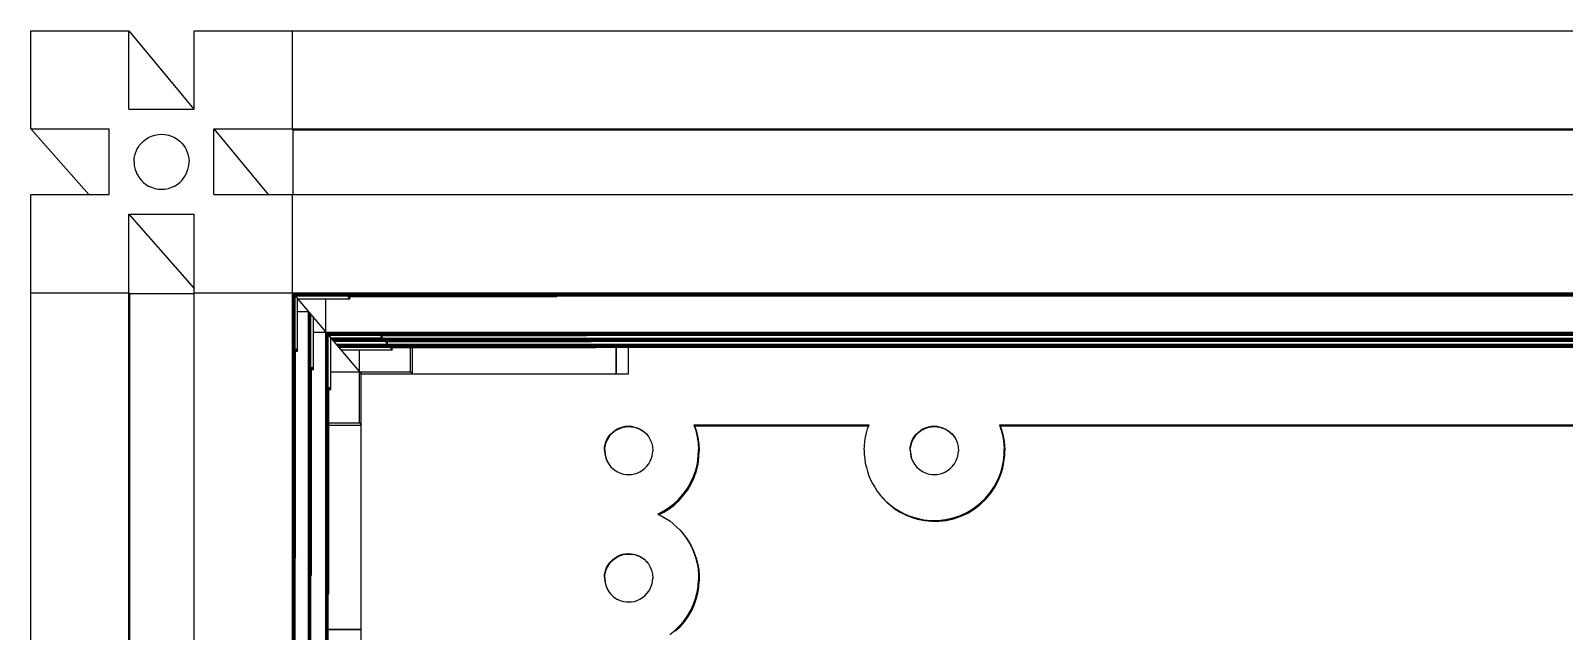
# Model space of a CAD drawing. Header units: millimetres. Extents: x -226 to 218, y -257 to 254.
# Drawn here: x -218.4 to -99.4, y 207.4 to 253.9 of the extents above; entities that cross this region are included whole.
import ezdxf

# ---------------------------------------------------------------- set-up
doc = ezdxf.new("R2010")
doc.units = ezdxf.units.MM
doc.layers.add('VISIBLE', color=7, linetype='Continuous')

msp = doc.modelspace()

# ---------------------------------------------------------------- linework, layer by layer
at = {"layer": 'VISIBLE'}
for p, q in [((-218.37, 246.31), (-218.37, 253.92)), ((-218.37, 253.92), (-210.76, 253.92)), ((-210.76, 247.83), (-210.76, 253.92)), ((-210.76, 253.92), (-205.7, 247.83)), ((-205.68, 247.83), (-205.68, 253.92)), ((-205.68, 253.92), (205.68, 253.92)), ((-198.06, 246.31), (-198.06, 253.92)), ((-210.76, 247.83), (-205.68, 247.83)), ((-218.37, 246.31), (-213.87, 241.23)), ((-218.37, 246.31), (-212.28, 246.31)), ((-212.28, 241.23), (-212.28, 246.31)), ((-209.92, 245.05), (-209.78, 245.21)), ((-209.78, 245.21), (-209.62, 245.37)), ((-209.62, 245.37), (-209.43, 245.52)), ((-209.43, 245.52), (-209.22, 245.65)), ((-209.22, 245.65), (-208.99, 245.75)), ((-208.99, 245.75), (-208.74, 245.83)), ((-208.74, 245.83), (-208.48, 245.88)), ((-208.74, 245.83), (-208.48, 245.88)), ((-208.48, 245.88), (-208.22, 245.9)), ((-208.48, 245.88), (-208.22, 245.9)), ((-208.22, 245.9), (-207.95, 245.88)), ((-207.95, 245.88), (-207.69, 245.83)), ((-207.69, 245.83), (-207.44, 245.75)), ((-207.44, 245.75), (-207.21, 245.65)), ((-207.21, 245.65), (-207, 245.52)), ((-207, 245.52), (-206.81, 245.37)), ((-206.81, 245.37), (-206.65, 245.21)), ((-206.65, 245.21), (-206.51, 245.05)), ((-204.15, 241.23), (-204.15, 246.31)), ((-204.15, 246.31), (-199.94, 241.23)), ((-204.15, 246.31), (204.15, 246.31)), ((-198.06, 246.31), (-198, 246.23)), ((-198, 241.23), (-198, 246.23)), ((-198, 246.23), (198, 246.23)), ((-210.35, 243.77), (-210.33, 244.05)), ((-210.33, 244.05), (-210.26, 244.36)), ((-210.26, 244.36), (-210.13, 244.7)), ((-210.13, 244.7), (-210.04, 244.87)), ((-210.04, 244.87), (-209.92, 245.05)), ((-206.51, 245.05), (-206.39, 244.87)), ((-206.39, 244.87), (-206.3, 244.7)), ((-206.3, 244.7), (-206.17, 244.36)), ((-206.17, 244.36), (-206.1, 244.05)), ((-206.1, 244.05), (-206.08, 243.77)), ((-210.35, 243.77), (-210.33, 243.48)), ((-210.33, 243.48), (-210.26, 243.17)), ((-210.26, 243.17), (-210.13, 242.83)), ((-210.13, 242.83), (-210.04, 242.66)), ((-206.39, 242.66), (-206.3, 242.83)), ((-206.3, 242.83), (-206.17, 243.17)), ((-206.17, 243.17), (-206.1, 243.48)), ((-206.1, 243.48), (-206.08, 243.77)), ((-210.04, 242.66), (-209.92, 242.49)), ((-209.92, 242.49), (-209.78, 242.32)), ((-209.78, 242.32), (-209.62, 242.16)), ((-209.62, 242.16), (-209.43, 242.01)), ((-209.43, 242.01), (-209.22, 241.88)), ((-209.22, 241.88), (-208.99, 241.78)), ((-209.22, 241.88), (-208.99, 241.78)), ((-208.99, 241.78), (-208.74, 241.7)), ((-208.99, 241.78), (-208.74, 241.7)), ((-208.74, 241.7), (-208.48, 241.65)), ((-208.74, 241.7), (-208.48, 241.65)), ((-208.48, 241.65), (-208.22, 241.63)), ((-208.22, 241.63), (-207.95, 241.65)), ((-208.22, 241.63), (-207.95, 241.65)), ((-207.95, 241.65), (-207.69, 241.7)), ((-207.95, 241.65), (-207.69, 241.7)), ((-207.69, 241.7), (-207.44, 241.78)), ((-207.44, 241.78), (-207.21, 241.88)), ((-207.21, 241.88), (-207, 242.01)), ((-207, 242.01), (-206.81, 242.16)), ((-206.81, 242.16), (-206.65, 242.32)), ((-206.65, 242.32), (-206.51, 242.49)), ((-206.51, 242.49), (-206.39, 242.66)), ((-218.37, -241.23), (-218.37, 241.23)), ((-218.37, 241.23), (-212.28, 241.23)), ((-204.15, 241.23), (204.15, 241.23)), ((-198.06, -241.23), (-198.06, 241.23)), ((-210.76, -239.7), (-210.76, 239.7)), ((-210.76, 239.7), (-205.68, 233.93)), ((-210.76, 239.7), (-205.68, 239.7)), ((-205.68, -239.7), (-205.68, 239.7)), ((-218.37, 233.61), (-210.76, 233.61)), ((-210.76, 233.61), (-210.69, 233.54)), ((-210.69, -233.54), (-210.69, 233.54)), ((-210.69, 233.54), (-205.68, 233.54)), ((-205.68, 233.61), (205.68, 233.61)), ((-198.06, 233.61), (-192.73, 227.32)), ((-197.98, -233.52), (-197.98, 233.52)), ((-197.98, 233.52), (197.98, 233.52)), ((-197.98, 233.46), (197.98, 233.46)), ((-197.93, -233.52), (-197.93, 233.52)), ((-197.86, -233.37), (-197.86, 233.37)), ((-197.86, 233.37), (197.86, 233.37)), ((-193.76, 233.32), (-193.6, 233.14)), ((-193.76, 233.32), (-177.53, 233.32)), ((-193.6, 233.14), (-193.6, 233.32)), ((-177.57, 233.37), (-177.53, 233.32)), ((-177.53, 233.32), (-177.53, 233.37)), ((-197.66, 229.08), (-197.66, 233.14)), ((-197.66, 233.14), (-193.6, 233.14)), ((-197.66, 232.14), (-196.82, 232.14)), ((-196.82, 142.39), (-196.82, 232.14)), ((-195.48, 142.39), (-195.48, 233.14)), ((-196.74, 142.39), (-196.74, 232.05)), ((-196.74, 232), (-196.69, 232)), ((-196.69, 142.39), (-196.69, 232)), ((-196.62, 142.39), (-196.62, 231.91)), ((-196.42, 227.65), (-196.42, 231.68)), ((-196.42, 230.56), (196.42, 230.56)), ((-195.41, 148.36), (-195.41, 230.48)), ((-195.41, 230.48), (195.41, 230.48)), ((-195.41, 230.42), (195.41, 230.42)), ((-195.36, 148.36), (-195.36, 230.48)), ((-195.28, 148.36), (-195.28, 230.33)), ((-195.28, 230.33), (195.28, 230.33)), ((-195.09, 226.1), (-195.09, 230.1)), ((-195.09, 230.1), (-191.09, 230.1)), ((-195.08, 230.09), (-195.08, 230.1)), ((-195.08, 230.09), (195.08, 230.09)), ((-195, 230.01), (195, 230.01)), ((-194.96, 229.95), (-194.96, 230.01)), ((-194.96, 229.95), (194.96, 229.95)), ((-194.88, 229.86), (194.88, 229.86)), ((-191.24, 230.29), (-191.09, 230.1)), ((-191.24, 230.29), (-175.22, 230.29)), ((-191.09, 230.1), (-191.09, 230.29)), ((-190.85, 229.82), (-190.69, 229.63)), ((-190.85, 229.82), (-174.86, 229.82)), ((-190.69, 229.63), (-190.69, 229.82)), ((-175.25, 230.33), (-175.22, 230.29)), ((-175.22, 230.29), (-175.22, 230.33)), ((-174.9, 229.86), (-174.86, 229.82)), ((-174.86, 229.82), (-174.86, 229.86)), ((-197.82, 213.04), (-197.82, 229.27)), ((-197.82, 229.27), (-197.66, 229.08)), ((-197.82, 229.08), (-197.66, 229.08)), ((-194.69, 229.63), (194.69, 229.63)), ((-194.62, 229.55), (194.62, 229.55)), ((-194.57, 229.49), (-194.57, 229.55)), ((-194.57, 229.49), (194.57, 229.49)), ((-194.49, 229.4), (194.49, 229.4)), ((-194.3, 229.17), (-190.31, 229.17)), ((-192.86, 223.52), (-192.86, 229.17)), ((-190.47, 229.36), (-190.31, 229.17)), ((-190.47, 229.36), (-174.51, 229.36)), ((-190.31, 229.17), (-190.31, 229.36)), ((-188.9, 227.48), (-188.9, 229.36)), ((-188.75, 227.32), (-188.75, 229.36)), ((-174.55, 229.4), (-174.51, 229.36)), ((-174.51, 229.36), (-174.51, 229.4)), ((-172.94, 227.32), (-172.94, 229.4)), ((-172.91, 227.32), (-172.91, 229.4)), ((-171.97, 227.32), (-171.97, 229.4)), ((-196.58, 211.7), (-196.58, 227.83)), ((-196.58, 227.83), (-196.42, 227.65)), ((-196.58, 227.65), (-196.42, 227.65)), ((-195.09, 227.48), (-188.9, 227.48)), ((-188.9, 227.48), (-188.77, 227.32)), ((-195.24, 210.26), (-195.24, 226.28)), ((-195.24, 226.28), (-195.09, 226.1)), ((-192.73, 148.36), (-192.73, 227.32)), ((-192.73, 227.32), (-171.97, 227.32)), ((-195.24, 226.1), (-195.09, 226.1)), ((-195.24, 223.52), (-192.86, 223.52)), ((-195.24, 223.34), (-192.73, 223.34)), ((-192.86, 223.52), (-192.73, 223.36)), ((-173.53, 222.43), (-173.4, 222.61)), ((-173.51, 222.39), (-173.37, 222.58)), ((-173.51, 222.39), (-173.37, 222.58)), ((-173.4, 222.61), (-173.23, 222.78)), ((-173.37, 222.58), (-173.21, 222.74)), ((-173.37, 222.58), (-173.21, 222.74)), ((-173.23, 222.78), (-173.05, 222.92)), ((-173.21, 222.74), (-173.03, 222.89)), ((-173.05, 222.92), (-172.85, 223.05)), ((-173.03, 222.89), (-172.83, 223.01)), ((-173.03, 222.89), (-172.83, 223.01)), ((-172.85, 223.05), (-172.64, 223.14)), ((-172.83, 223.01), (-172.61, 223.11)), ((-172.83, 223.01), (-172.61, 223.11)), ((-172.64, 223.14), (-172.42, 223.21)), ((-172.61, 223.11), (-172.4, 223.18)), ((-172.61, 223.11), (-172.4, 223.18)), ((-172.42, 223.21), (-172.2, 223.25)), ((-172.4, 223.18), (-172.18, 223.22)), ((-172.2, 223.25), (-171.98, 223.27)), ((-172.18, 223.22), (-171.96, 223.23)), ((-171.98, 223.27), (-171.77, 223.26)), ((-171.96, 223.23), (-171.75, 223.22)), ((-171.77, 223.26), (-171.58, 223.22)), ((-171.75, 223.22), (-171.55, 223.19)), ((-171.58, 223.22), (-171.39, 223.17)), ((-171.55, 223.19), (-171.36, 223.14)), ((-171.39, 223.17), (-171.06, 223.03)), ((-171.36, 223.14), (-171.04, 223)), ((-171.06, 223.03), (-170.8, 222.85)), ((-171.04, 223), (-170.77, 222.82)), ((-170.8, 222.85), (-170.59, 222.66)), ((-170.77, 222.82), (-170.57, 222.63)), ((-170.59, 222.66), (-170.43, 222.47)), ((-170.57, 222.63), (-170.43, 222.46)), ((-166.91, 223.36), (-166.75, 222.92)), ((-166.91, 223.36), (-166.86, 223.3)), ((-166.91, 223.36), (-153.31, 223.36)), ((-166.86, 223.3), (-166.7, 222.85)), ((-166.86, 223.3), (-153.34, 223.3)), ((-166.75, 222.92), (-166.64, 222.44)), ((-166.7, 222.85), (-166.59, 222.37)), ((-153.59, 222.42), (-153.51, 222.74)), ((-153.59, 222.42), (-153.51, 222.74)), ((-153.51, 222.74), (-153.42, 223.06)), ((-153.51, 222.74), (-153.42, 223.06)), ((-153.42, 223.06), (-153.31, 223.36)), ((-153.42, 223.06), (-153.31, 223.36)), ((-149.81, 222.43), (-149.68, 222.61)), ((-149.79, 222.39), (-149.65, 222.58)), ((-149.79, 222.39), (-149.65, 222.58)), ((-149.68, 222.61), (-149.51, 222.78)), ((-149.65, 222.58), (-149.49, 222.74)), ((-149.65, 222.58), (-149.49, 222.74)), ((-149.51, 222.78), (-149.33, 222.92)), ((-149.49, 222.74), (-149.31, 222.89)), ((-149.33, 222.92), (-149.13, 223.05)), ((-149.31, 222.89), (-149.11, 223.01)), ((-149.31, 222.89), (-149.11, 223.01)), ((-149.13, 223.05), (-148.92, 223.14)), ((-149.11, 223.01), (-148.9, 223.11)), ((-149.11, 223.01), (-148.9, 223.11)), ((-148.92, 223.14), (-148.7, 223.21)), ((-148.9, 223.11), (-148.68, 223.18)), ((-148.9, 223.11), (-148.68, 223.18)), ((-148.7, 223.21), (-148.48, 223.25)), ((-148.68, 223.18), (-148.46, 223.22)), ((-148.48, 223.25), (-148.26, 223.27)), ((-148.46, 223.22), (-148.24, 223.23)), ((-148.26, 223.27), (-148.05, 223.26)), ((-148.24, 223.23), (-148.03, 223.22)), ((-148.05, 223.26), (-147.86, 223.22)), ((-148.03, 223.22), (-147.83, 223.19)), ((-147.86, 223.22), (-147.67, 223.17)), ((-147.83, 223.19), (-147.65, 223.14)), ((-147.67, 223.17), (-147.34, 223.03)), ((-147.65, 223.14), (-147.32, 223)), ((-147.34, 223.03), (-147.08, 222.85)), ((-147.32, 223), (-147.06, 222.82)), ((-147.08, 222.85), (-146.87, 222.66)), ((-147.06, 222.82), (-146.85, 222.63)), ((-146.87, 222.66), (-146.71, 222.47)), ((-146.85, 222.63), (-146.7, 222.44)), ((-143.19, 223.36), (-143.07, 223.04)), ((-143.19, 223.36), (-143.14, 223.3)), ((-143.19, 223.36), (-64.36, 223.36)), ((-143.14, 223.3), (-143.03, 222.97)), ((-143.14, 223.3), (-64.39, 223.3)), ((-143.07, 223.04), (-142.97, 222.69)), ((-143.03, 222.97), (-142.93, 222.62)), ((-142.97, 222.69), (-142.89, 222.31)), ((-142.93, 222.62), (-142.85, 222.24)), ((-173.85, 221.44), (-173.83, 221.64)), ((-173.85, 221.44), (-173.82, 221.09)), ((-173.83, 221.64), (-173.79, 221.83)), ((-173.82, 221.41), (-173.81, 221.6)), ((-173.82, 221.41), (-173.8, 221.06)), ((-173.81, 221.6), (-173.77, 221.8)), ((-173.79, 221.83), (-173.73, 222.03)), ((-173.77, 221.8), (-173.71, 222)), ((-173.73, 222.03), (-173.65, 222.23)), ((-173.71, 222), (-173.62, 222.2)), ((-173.65, 222.23), (-173.53, 222.43)), ((-173.62, 222.2), (-173.51, 222.39)), ((-173.62, 222.2), (-173.51, 222.39)), ((-170.43, 222.47), (-170.31, 222.25)), ((-170.31, 222.25), (-170.19, 221.99)), ((-170.19, 221.99), (-170.12, 221.69)), ((-170.12, 221.69), (-170.09, 221.33)), ((-166.64, 222.44), (-166.56, 221.94)), ((-166.59, 222.37), (-166.51, 221.88)), ((-166.56, 221.94), (-166.54, 221.43)), ((-166.56, 220.91), (-166.54, 221.43)), ((-166.51, 221.88), (-166.49, 221.36)), ((-153.69, 221.42), (-153.67, 221.75)), ((-153.69, 221.42), (-153.68, 221.07)), ((-153.67, 221.75), (-153.64, 222.09)), ((-153.67, 221.75), (-153.64, 222.09)), ((-153.64, 222.09), (-153.59, 222.42)), ((-153.64, 222.09), (-153.59, 222.42)), ((-150.13, 221.44), (-150.11, 221.64)), ((-150.13, 221.44), (-150.1, 221.09)), ((-150.11, 221.64), (-150.07, 221.83)), ((-150.11, 221.41), (-150.09, 221.6)), ((-150.11, 221.41), (-150.08, 221.06)), ((-150.09, 221.6), (-150.05, 221.8)), ((-150.07, 221.83), (-150.01, 222.03)), ((-150.05, 221.8), (-149.99, 222)), ((-150.01, 222.03), (-149.93, 222.23)), ((-149.99, 222), (-149.9, 222.2)), ((-149.93, 222.23), (-149.81, 222.43)), ((-149.9, 222.2), (-149.79, 222.39)), ((-149.9, 222.2), (-149.79, 222.39)), ((-146.71, 222.47), (-146.58, 222.25)), ((-146.58, 222.25), (-146.47, 221.99)), ((-146.47, 221.99), (-146.4, 221.69)), ((-146.4, 221.69), (-146.37, 221.33)), ((-142.89, 222.31), (-142.84, 221.9)), ((-142.85, 222.24), (-142.8, 221.84)), ((-142.84, 221.9), (-142.82, 221.48)), ((-142.83, 221.03), (-142.82, 221.48)), ((-142.8, 221.84), (-142.77, 221.41)), ((-142.78, 220.96), (-142.77, 221.41)), ((-173.82, 221.09), (-173.75, 220.78)), ((-173.8, 221.06), (-173.72, 220.75)), ((-173.75, 220.78), (-173.64, 220.52)), ((-173.72, 220.75), (-173.61, 220.49)), ((-173.64, 220.52), (-173.51, 220.31)), ((-173.61, 220.49), (-173.48, 220.28)), ((-173.51, 220.31), (-173.35, 220.11)), ((-170.55, 220.17), (-170.41, 220.35)), ((-170.55, 220.17), (-170.41, 220.35)), ((-170.41, 220.35), (-170.29, 220.54)), ((-170.29, 220.54), (-170.21, 220.74)), ((-170.21, 220.74), (-170.15, 220.94)), ((-170.15, 220.94), (-170.11, 221.14)), ((-170.11, 221.14), (-170.09, 221.33)), ((-166.75, 219.86), (-166.63, 220.38)), ((-166.71, 219.79), (-166.58, 220.32)), ((-166.71, 219.79), (-166.58, 220.32)), ((-166.63, 220.38), (-166.56, 220.91)), ((-166.58, 220.32), (-166.51, 220.84)), ((-166.58, 220.32), (-166.51, 220.84)), ((-166.51, 220.84), (-166.49, 221.36)), ((-153.68, 221.07), (-153.65, 220.73)), ((-153.65, 220.73), (-153.6, 220.4)), ((-153.6, 220.4), (-153.52, 220.06)), ((-150.1, 221.09), (-150.03, 220.78)), ((-150.08, 221.06), (-150.01, 220.75)), ((-150.03, 220.78), (-149.92, 220.52)), ((-150.01, 220.75), (-149.89, 220.49)), ((-149.92, 220.52), (-149.79, 220.31)), ((-149.89, 220.49), (-149.78, 220.3)), ((-149.79, 220.31), (-149.63, 220.11)), ((-146.83, 220.17), (-146.69, 220.35)), ((-146.83, 220.17), (-146.69, 220.35)), ((-146.69, 220.35), (-146.57, 220.54)), ((-146.57, 220.54), (-146.49, 220.74)), ((-146.49, 220.74), (-146.43, 220.94)), ((-146.43, 220.94), (-146.39, 221.14)), ((-146.39, 221.14), (-146.37, 221.33)), ((-142.98, 220.07), (-142.88, 220.56)), ((-142.93, 220.01), (-142.84, 220.49)), ((-142.88, 220.56), (-142.83, 221.03)), ((-142.84, 220.49), (-142.78, 220.96)), ((-173.35, 220.11), (-173.14, 219.92)), ((-173.14, 219.92), (-172.88, 219.74)), ((-172.88, 219.74), (-172.55, 219.6)), ((-172.55, 219.6), (-172.37, 219.55)), ((-172.37, 219.55), (-172.17, 219.52)), ((-172.17, 219.52), (-171.96, 219.51)), ((-171.96, 219.51), (-171.74, 219.52)), ((-171.74, 219.52), (-171.52, 219.56)), ((-171.74, 219.52), (-171.52, 219.56)), ((-171.52, 219.56), (-171.3, 219.63)), ((-171.52, 219.56), (-171.3, 219.63)), ((-171.3, 219.63), (-171.09, 219.73)), ((-171.3, 219.63), (-171.09, 219.73)), ((-171.09, 219.73), (-170.89, 219.85)), ((-171.09, 219.73), (-170.89, 219.85)), ((-170.89, 219.85), (-170.71, 220)), ((-170.89, 219.85), (-170.71, 220)), ((-170.71, 220), (-170.55, 220.17)), ((-170.71, 220), (-170.55, 220.17)), ((-167.16, 218.86), (-166.93, 219.35)), ((-167.11, 218.79), (-166.88, 219.28)), ((-166.93, 219.35), (-166.75, 219.86)), ((-166.88, 219.28), (-166.71, 219.79)), ((-153.52, 220.06), (-153.43, 219.74)), ((-153.43, 219.74), (-153.32, 219.42)), ((-153.32, 219.42), (-153.19, 219.11)), ((-153.32, 219.42), (-153.19, 219.11)), ((-153.19, 219.11), (-153.04, 218.81)), ((-153.19, 219.11), (-153.04, 218.81)), ((-149.63, 220.11), (-149.42, 219.92)), ((-149.42, 219.92), (-149.16, 219.74)), ((-149.16, 219.74), (-148.83, 219.6)), ((-148.83, 219.6), (-148.65, 219.55)), ((-148.65, 219.55), (-148.45, 219.52)), ((-148.45, 219.52), (-148.24, 219.51)), ((-148.24, 219.51), (-148.02, 219.52)), ((-148.02, 219.52), (-147.8, 219.56)), ((-148.02, 219.52), (-147.8, 219.56)), ((-147.8, 219.56), (-147.58, 219.63)), ((-147.8, 219.56), (-147.58, 219.63)), ((-147.58, 219.63), (-147.37, 219.73)), ((-147.58, 219.63), (-147.37, 219.73)), ((-147.37, 219.73), (-147.17, 219.85)), ((-147.37, 219.73), (-147.17, 219.85)), ((-147.17, 219.85), (-146.99, 220)), ((-147.17, 219.85), (-146.99, 220)), ((-146.99, 220), (-146.83, 220.17)), ((-146.99, 220), (-146.83, 220.17)), ((-143.58, 218.6), (-143.32, 219.09)), ((-143.54, 218.54), (-143.28, 219.02)), ((-143.32, 219.09), (-143.12, 219.58)), ((-143.28, 219.02), (-143.08, 219.52)), ((-143.12, 219.58), (-142.98, 220.07)), ((-143.08, 219.52), (-142.93, 220.01)), ((-168.09, 217.58), (-167.75, 217.97)), ((-168.04, 217.51), (-167.7, 217.9)), ((-167.75, 217.97), (-167.43, 218.4)), ((-167.7, 217.9), (-167.38, 218.33)), ((-167.7, 217.9), (-167.38, 218.33)), ((-167.43, 218.4), (-167.16, 218.86)), ((-167.38, 218.33), (-167.11, 218.79)), ((-153.04, 218.81), (-152.87, 218.53)), ((-153.04, 218.81), (-152.87, 218.53)), ((-152.87, 218.53), (-152.7, 218.26)), ((-152.87, 218.53), (-152.7, 218.26)), ((-152.7, 218.26), (-152.65, 218.2)), ((-152.7, 218.26), (-152.49, 217.98)), ((-152.65, 218.2), (-152.44, 217.92)), ((-152.49, 217.98), (-152.25, 217.71)), ((-152.44, 217.92), (-152.2, 217.64)), ((-144.27, 217.69), (-143.9, 218.13)), ((-144.23, 217.62), (-143.85, 218.07)), ((-143.9, 218.13), (-143.58, 218.6)), ((-143.85, 218.07), (-143.54, 218.54)), ((-169.71, 216.45), (-169.28, 216.66)), ((-169.28, 216.66), (-168.87, 216.92)), ((-169.23, 216.6), (-168.82, 216.86)), ((-168.87, 216.92), (-168.47, 217.23)), ((-168.82, 216.86), (-168.42, 217.16)), ((-168.47, 217.23), (-168.09, 217.58)), ((-168.42, 217.16), (-168.04, 217.51)), ((-152.25, 217.71), (-151.98, 217.43)), ((-152.2, 217.64), (-151.93, 217.37)), ((-151.98, 217.43), (-151.67, 217.16)), ((-151.93, 217.37), (-151.63, 217.1)), ((-151.67, 217.16), (-151.33, 216.91)), ((-151.63, 217.1), (-151.28, 216.84)), ((-151.33, 216.91), (-150.95, 216.67)), ((-151.28, 216.84), (-150.9, 216.6)), ((-150.95, 216.67), (-150.53, 216.45)), ((-145.68, 216.6), (-145.17, 216.91)), ((-145.64, 216.53), (-145.12, 216.85)), ((-145.64, 216.53), (-145.12, 216.85)), ((-145.17, 216.91), (-144.69, 217.28)), ((-145.12, 216.85), (-144.65, 217.21)), ((-144.69, 217.28), (-144.27, 217.69)), ((-144.65, 217.21), (-144.23, 217.62)), ((-169.71, 216.45), (-169.39, 216.29)), ((-169.62, 216.4), (-169.23, 216.6)), ((-169.39, 216.29), (-169.08, 216.11)), ((-169.08, 216.11), (-168.78, 215.91)), ((-168.78, 215.91), (-168.5, 215.68)), ((-168.5, 215.68), (-168.23, 215.44)), ((-168.23, 215.44), (-167.97, 215.19)), ((-150.9, 216.6), (-150.48, 216.39)), ((-150.53, 216.45), (-150.07, 216.27)), ((-150.48, 216.39), (-150.03, 216.2)), ((-150.07, 216.27), (-149.58, 216.12)), ((-150.03, 216.2), (-149.54, 216.05)), ((-149.58, 216.12), (-149.06, 216.01)), ((-149.54, 216.05), (-149.01, 215.95)), ((-149.06, 216.01), (-148.51, 215.96)), ((-149.01, 215.95), (-148.47, 215.89)), ((-148.51, 215.96), (-147.94, 215.96)), ((-148.47, 215.89), (-147.9, 215.9)), ((-147.94, 215.96), (-147.37, 216.02)), ((-147.9, 215.9), (-147.32, 215.96)), ((-147.9, 215.9), (-147.32, 215.96)), ((-147.37, 216.02), (-146.79, 216.15)), ((-147.32, 215.96), (-146.75, 216.09)), ((-147.32, 215.96), (-146.75, 216.09)), ((-146.79, 216.15), (-146.22, 216.34)), ((-146.75, 216.09), (-146.18, 216.28)), ((-146.22, 216.34), (-145.68, 216.6)), ((-146.18, 216.28), (-145.64, 216.53)), ((-167.97, 215.19), (-167.74, 214.92)), ((-167.97, 215.19), (-167.74, 214.92)), ((-167.74, 214.92), (-167.52, 214.63)), ((-167.74, 214.92), (-167.73, 214.9)), ((-167.73, 214.9), (-167.7, 214.87)), ((-167.7, 214.87), (-167.69, 214.85)), ((-167.69, 214.85), (-167.48, 214.57)), ((-167.52, 214.63), (-167.34, 214.35)), ((-167.48, 214.57), (-167.29, 214.29)), ((-167.34, 214.35), (-167.17, 214.05)), ((-167.29, 214.29), (-167.12, 213.99)), ((-197.86, 213.08), (-197.82, 213.04)), ((-173.05, 213.04), (-172.85, 213.16)), ((-173.03, 213.01), (-172.83, 213.13)), ((-173.03, 213.01), (-172.83, 213.13)), ((-172.85, 213.16), (-172.64, 213.26)), ((-172.83, 213.13), (-172.61, 213.23)), ((-172.83, 213.13), (-172.61, 213.23)), ((-172.64, 213.26), (-172.42, 213.33)), ((-172.61, 213.23), (-172.4, 213.3)), ((-172.61, 213.23), (-172.4, 213.3)), ((-172.42, 213.33), (-172.2, 213.37)), ((-172.4, 213.3), (-172.18, 213.34)), ((-172.2, 213.37), (-171.98, 213.38)), ((-172.18, 213.34), (-171.96, 213.35)), ((-171.98, 213.38), (-171.77, 213.37)), ((-171.96, 213.35), (-171.75, 213.34)), ((-171.77, 213.37), (-171.58, 213.34)), ((-171.75, 213.34), (-171.55, 213.31)), ((-171.58, 213.34), (-171.39, 213.29)), ((-171.55, 213.31), (-171.36, 213.26)), ((-171.39, 213.29), (-171.06, 213.15)), ((-171.36, 213.26), (-171.04, 213.12)), ((-171.06, 213.15), (-170.8, 212.97)), ((-171.04, 213.12), (-170.77, 212.94)), ((-167.17, 214.05), (-167.01, 213.73)), ((-167.12, 213.99), (-166.96, 213.66)), ((-167.01, 213.73), (-166.87, 213.38)), ((-166.96, 213.66), (-166.82, 213.31)), ((-166.87, 213.38), (-166.75, 213)), ((-166.82, 213.31), (-166.7, 212.94)), ((-197.86, 213.04), (-197.82, 213.04)), ((-173.83, 211.75), (-173.79, 211.95)), ((-173.81, 211.72), (-173.77, 211.92)), ((-173.79, 211.95), (-173.73, 212.15)), ((-173.77, 211.92), (-173.71, 212.12)), ((-173.73, 212.15), (-173.65, 212.35)), ((-173.71, 212.12), (-173.62, 212.32)), ((-173.65, 212.35), (-173.53, 212.54)), ((-173.62, 212.32), (-173.51, 212.51)), ((-173.62, 212.32), (-173.51, 212.51)), ((-173.53, 212.54), (-173.4, 212.73)), ((-173.51, 212.51), (-173.37, 212.7)), ((-173.51, 212.51), (-173.37, 212.7)), ((-173.4, 212.73), (-173.23, 212.89)), ((-173.37, 212.7), (-173.21, 212.86)), ((-173.37, 212.7), (-173.21, 212.86)), ((-173.23, 212.89), (-173.05, 213.04)), ((-173.21, 212.86), (-173.03, 213.01)), ((-170.8, 212.97), (-170.59, 212.78)), ((-170.77, 212.94), (-170.57, 212.75)), ((-170.59, 212.78), (-170.43, 212.58)), ((-170.57, 212.75), (-170.43, 212.58)), ((-170.43, 212.58), (-170.31, 212.37)), ((-170.31, 212.37), (-170.19, 212.11)), ((-170.19, 212.11), (-170.12, 211.8)), ((-166.75, 213), (-166.65, 212.61)), ((-166.7, 212.94), (-166.6, 212.55)), ((-166.65, 212.61), (-166.58, 212.19)), ((-166.6, 212.55), (-166.53, 212.13)), ((-166.58, 212.19), (-166.54, 211.76)), ((-166.53, 212.13), (-166.49, 211.69)), ((-196.62, 211.74), (-196.58, 211.7)), ((-196.62, 211.7), (-196.58, 211.7)), ((-173.85, 211.56), (-173.83, 211.75)), ((-173.85, 211.56), (-173.82, 211.21)), ((-173.82, 211.53), (-173.81, 211.72)), ((-173.82, 211.53), (-173.8, 211.17)), ((-173.82, 211.21), (-173.75, 210.9)), ((-173.8, 211.17), (-173.72, 210.87)), ((-173.75, 210.9), (-173.64, 210.64)), ((-173.72, 210.87), (-173.61, 210.61)), ((-170.29, 210.66), (-170.21, 210.86)), ((-170.21, 210.86), (-170.15, 211.06)), ((-170.15, 211.06), (-170.11, 211.26)), ((-170.12, 211.8), (-170.09, 211.45)), ((-170.11, 211.26), (-170.09, 211.45)), ((-166.65, 210.38), (-166.57, 210.85)), ((-166.6, 210.32), (-166.53, 210.78)), ((-166.57, 210.85), (-166.54, 211.31)), ((-166.54, 211.76), (-166.54, 211.31)), ((-166.53, 210.78), (-166.49, 211.24)), ((-166.49, 211.69), (-166.49, 211.24)), ((-195.28, 210.3), (-195.24, 210.26)), ((-195.28, 210.26), (-195.24, 210.26)), ((-173.64, 210.64), (-173.51, 210.42)), ((-173.61, 210.61), (-173.48, 210.39)), ((-173.51, 210.42), (-173.35, 210.23)), ((-173.48, 210.39), (-173.35, 210.23)), ((-173.35, 210.23), (-173.14, 210.04)), ((-173.14, 210.04), (-172.88, 209.86)), ((-172.88, 209.86), (-172.55, 209.72)), ((-172.55, 209.72), (-172.37, 209.67)), ((-172.37, 209.67), (-172.17, 209.64)), ((-172.17, 209.64), (-171.96, 209.63)), ((-171.96, 209.63), (-171.74, 209.64)), ((-171.74, 209.64), (-171.52, 209.68)), ((-171.74, 209.64), (-171.52, 209.68)), ((-171.52, 209.68), (-171.3, 209.75)), ((-171.52, 209.68), (-171.3, 209.75)), ((-171.3, 209.75), (-171.09, 209.85)), ((-171.3, 209.75), (-171.09, 209.85)), ((-171.09, 209.85), (-170.89, 209.97)), ((-171.09, 209.85), (-170.89, 209.97)), ((-170.89, 209.97), (-170.71, 210.11)), ((-170.89, 209.97), (-170.71, 210.11)), ((-170.71, 210.11), (-170.55, 210.28)), ((-170.71, 210.11), (-170.55, 210.28)), ((-170.55, 210.28), (-170.41, 210.46)), ((-170.55, 210.28), (-170.41, 210.46)), ((-170.41, 210.46), (-170.29, 210.66)), ((-166.94, 209.45), (-166.77, 209.91)), ((-166.89, 209.39), (-166.72, 209.85)), ((-166.89, 209.39), (-166.72, 209.85)), ((-166.77, 209.91), (-166.65, 210.38)), ((-166.72, 209.85), (-166.6, 210.32)), ((-167.69, 208.15), (-167.4, 208.56)), ((-167.64, 208.09), (-167.35, 208.5)), ((-167.4, 208.56), (-167.15, 209)), ((-167.35, 208.5), (-167.1, 208.93)), ((-167.35, 208.5), (-167.1, 208.93)), ((-167.15, 209), (-166.94, 209.45)), ((-167.1, 208.93), (-166.89, 209.39)), ((-167.1, 208.93), (-166.89, 209.39)), ((-195.28, 207.53), (-192.73, 207.53)), ((-195.28, 207.49), (-192.73, 207.49)), ((-168.77, 207.11), (-168.38, 207.42)), ((-168.38, 207.42), (-168.02, 207.77)), ((-168.33, 207.36), (-167.97, 207.71)), ((-168.02, 207.77), (-167.69, 208.15)), ((-167.97, 207.71), (-167.64, 208.09))]:
    msp.add_line(p, q, dxfattribs=at)

doc.saveas('drawing.dxf')
